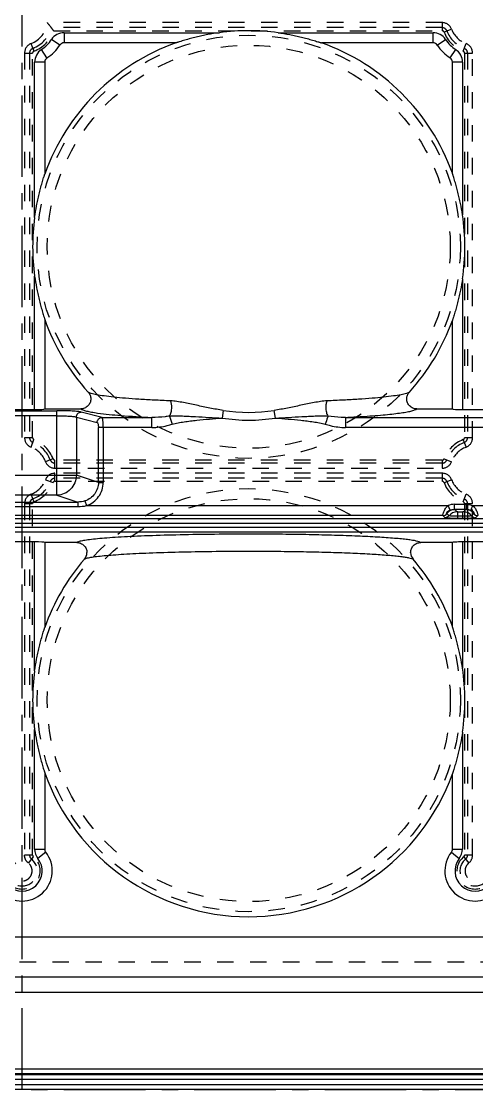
# Model space of a CAD drawing. Header units: millimetres. Extents: x -840 to 1682, y -9216 to -2117.
# Drawn here: x 124.6 to 169.8, y -2617 to -2511 of the extents above; entities that cross this region are included whole.
import ezdxf

# ---------------------------------------------------------------- set-up
doc = ezdxf.new("R2010")
doc.units = ezdxf.units.MM
doc.header["$LTSCALE"] = 16.335
doc.linetypes.add('CENTER', pattern=[0.6, 0.375, -0.075, 0.075, -0.075])
doc.linetypes.add('HIDDEN', pattern=[0.2, 0.1, -0.1])
doc.layers.get('0').update_dxf_attribs({"linetype": 'CONTINUOUS'})
doc.layers.add('DEFAULT_2', color=8, linetype='HIDDEN')

msp = doc.modelspace()

# ---------------------------------------------------------------- linework, layer by layer
at = {"color": 1, "linetype": 'CENTER', "ltscale": 1.320531}
for p, q in [((124.686, -2616.987), (124.686, -2404.675)), ((-26.47, -2616.987, 0), (275.842, -2616.987))]:
    msp.add_line(p, q, dxfattribs=at)
at = {"color": 7, "linetype": 'Continuous'}
for p, q in [((128.444, -2513.306), (127.609, -2512.756)), ((128.862, -2512.081), (144.281, -2512.081)), ((128.862, -2512.081), (128.862, -2513.081)), ((150.091, -2512.081), (165.472, -2512.081)), ((165.472, -2513.081), (165.472, -2512.081)), ((165.889, -2513.306), (166.725, -2512.756)), ((127.161, -2514.59), (126.611, -2513.754)), ((139.979, -2513.081), (128.862, -2513.081)), ((165.472, -2513.081), (154.393, -2513.081)), ((167.173, -2514.59), (167.723, -2513.754)), ((125.936, -2530.427), (125.936, -2515.007)), ((126.936, -2515.007), (125.936, -2515.007)), ((126.936, -2515.007), (126.936, -2526.125)), ((168.398, -2515.007), (167.398, -2515.007)), ((167.398, -2526.018), (167.398, -2515.007)), ((168.398, -2515.007), (168.398, -2530.16)), ((125.936, -2549.492), (125.936, -2536.236)), ((168.398, -2536.502), (168.398, -2549.492)), ((126.936, -2540.538), (126.936, -2549.422)), ((167.398, -2549.422), (167.398, -2540.644)), ((121.22, -2549.6), (128.151, -2549.6)), ((123.436, -2549.492), (125.936, -2549.492)), ((126.936, -2549.422), (130.509, -2549.422)), ((128.151, -2557.991), (128.151, -2549.6)), ((132.624, -2550.266), (130.566, -2549.729)), ((144.658, -2549.576), (144.54, -2550.331)), ((149.832, -2550.331), (149.714, -2549.576)), ((163.863, -2549.422), (167.398, -2549.422)), ((168.398, -2549.492), (170.898, -2549.492)), ((128.151, -2550.098), (121.22, -2550.098)), ((130.083, -2550.228), (132.141, -2550.765)), ((130.083, -2550.228), (130.083, -2555.999)), ((132.624, -2550.266), (137.569, -2550.266)), ((137.569, -2551.264), (137.569, -2550.266)), ((156.803, -2550.266), (173.528, -2550.266)), ((156.803, -2550.266), (156.803, -2551.264)), ((137.569, -2551.264), (132.266, -2551.264)), ((132.266, -2556.711), (132.266, -2551.264)), ((132.749, -2551.264), (132.749, -2556.711)), ((174.527, -2551.264), (156.803, -2551.264)), ((119.289, -2555.999), (130.083, -2555.999)), ((132.266, -2556.711), (130.083, -2555.999)), ((132.266, -2556.711), (132.749, -2556.711)), ((128.151, -2557.991), (121.22, -2557.991)), ((128.151, -2557.991), (130.221, -2558.667)), ((119.15, -2558.667), (130.221, -2558.667)), ((119.15, -2559.115), (130.221, -2559.115)), ((130.221, -2558.667), (130.221, -2559.115)), ((130.929, -2558.551), (131.092, -2559.016)), ((131.092, -2559.016), (166.971, -2559.016)), ((167.162, -2559.47), (166.971, -2559.016)), ((167.591, -2558.89), (168.781, -2558.89)), ((167.591, -2559.39), (167.591, -2558.89)), ((168.781, -2559.39), (167.591, -2559.39)), ((167.865, -2559.629), (167.65, -2559.414)), ((168.721, -2559.414), (168.506, -2559.629)), ((168.781, -2559.39), (168.781, -2558.89)), ((169.4, -2559.016), (169.21, -2559.471)), ((169.4, -2559.016), (173.528, -2559.016)), ((75.589, -2560.307), (173.782, -2560.307)), ((166.452, -2560.015), (82.92, -2560.015)), ((166.452, -2560.015), (166.668, -2560.23)), ((167.067, -2560.03), (166.852, -2559.815)), ((167.949, -2559.633), (168.422, -2559.633)), ((167.949, -2560.294), (167.949, -2559.633)), ((168.422, -2560.074), (167.949, -2560.074)), ((168.422, -2560.294), (167.95, -2560.294)), ((168.422, -2560.294), (168.422, -2559.633)), ((169.52, -2559.815), (169.305, -2560.03)), ((169.704, -2560.23), (169.92, -2560.015)), ((173.782, -2560.806), (75.589, -2560.806)), ((76.15, -2561.157), (173.221, -2561.157)), ((173.221, -2561.657), (76.15, -2561.657)), ((125.936, -2562.627), (123.436, -2562.627)), ((125.936, -2575.427), (125.936, -2562.627)), ((130.12, -2562.68), (126.936, -2562.68)), ((126.936, -2562.68), (126.936, -2571.125)), ((167.398, -2562.68), (164.252, -2562.68)), ((167.398, -2571.018), (167.398, -2562.68)), ((170.898, -2562.627), (168.398, -2562.627)), ((168.398, -2562.627), (168.398, -2575.16)), ((125.936, -2593.11), (125.936, -2581.236)), ((168.398, -2581.502), (168.398, -2593.11)), ((126.936, -2585.538), (126.936, -2593.11)), ((167.398, -2593.11), (167.398, -2585.644)), ((125.936, -2593.11), (126.936, -2593.11)), ((127.043, -2593.419), (126.257, -2594.038)), ((167.291, -2593.419), (168.076, -2594.038)), ((167.398, -2593.11), (168.398, -2593.11)), ((54.686, -2601.831), (194.686, -2601.831)), ((194.686, -2605.831), (54.686, -2605.831)), ((194.686, -2607.331), (54.686, -2607.331)), ((54.686, -2614.935), (194.686, -2614.935)), ((194.686, -2615.435), (54.686, -2615.435)), ((54.686, -2615.49), (194.686, -2615.49)), ((194.686, -2615.989), (54.686, -2615.989)), ((54.686, -2616.488), (194.686, -2616.488)), ((194.686, -2616.987), (54.686, -2616.987))]:
    msp.add_line(p, q, dxfattribs=at)
for centre, radius, start, end in [((124.686, -2510.831), 3.5, 303.36701, 326.63299), ((128.862, -2513.581), 1.5, 90, 146.63299), ((147.186, -2533.331), 21.448, 82.21628, 97.78372), ((165.472, -2513.581), 1.5, 33.36701, 90), ((169.648, -2510.831), 3.5, 213.36701, 236.63299), ((127.436, -2515.007), 1.5, 123.36701, 180), ((147.186, -2533.331), 21.494, 109.59012, 160.40988), ((124.686, -2510.831), 4.5, 303.36701, 326.63299), ((128.862, -2513.581), 0.5, 90, 146.63299), ((147.186, -2533.331), 21.494, 19.89085, 70.40988), ((165.472, -2513.581), 0.5, 33.36701, 90), ((169.648, -2510.831), 4.5, 213.36701, 236.63299), ((166.898, -2515.007), 1.5, 0, 56.63299), ((127.436, -2515.007), 0.5, 123.36701, 180), ((166.898, -2515.007), 0.5, 0, 56.63299), ((147.186, -2533.331), 21.448, 172.21628, 187.78372), ((147.186, -2533.331), 21.448, 351.49761, 8.50239), ((147.186, -2533.331), 21.494, 199.59012, 222.13302), ((147.186, -2533.331), 21.494, 317.86698, 340.10915), ((147.186, -2533.331), 16.44, 261.15388, 278.84612), ((344.174, -2483.423), 215.44, 198.03883, 198.26353), ((147.186, -2533.331), 17.205, 261.15389, 278.84612), ((151.06, -2432.436), 117.971, 272.7902, 273.57719), ((167.654, -2560.415), 1.002, 90.18187, 143.15761), ((168.718, -2560.415), 1.002, 36.84223, 89.81792), ((166.451, -2559.513), 0.501, 270.06267, 323.01742), ((167.869, -2560.63), 1.002, 90.18222, 143.15791), ((168.503, -2560.63), 1.002, 36.83752, 89.8235), ((169.705, -2559.73), 0.501, 216.82973, 269.82352), ((169.919, -2559.515), 0.5, 216.86998, 270.04983), ((130.117, -2563.678), 1.002, 319.28714, 359.79701), ((164.255, -2563.677), 1.002, 180.21605, 220.71026), ((147.186, -2578.331), 21.494, 139.35698, 160.40988), ((147.186, -2578.331), 21.494, 19.89085, 40.64302), ((147.186, -2578.331), 21.448, 172.21628, 187.78372), ((147.186, -2578.331), 21.448, 351.49761, 8.50239), ((147.186, -2578.331), 21.494, 199.59012, 340.10915), ((124.686, -2595.275), 3, 141.78679, 38.21321), ((127.436, -2593.11), 1.5, 180, 218.21321), ((127.436, -2593.11), 0.5, 180, 218.21321), ((169.648, -2595.275), 3, 141.78679, 38.21321), ((166.898, -2593.11), 0.5, 321.78679, 0), ((166.898, -2593.11), 1.5, 321.78679, 360), ((124.686, -2595.275), 2, 141.78679, 38.21321), ((169.648, -2595.275), 2, 141.78679, 38.21321)]:
    msp.add_arc(centre, radius, start, end, dxfattribs=at)
for centre, ratio, start_param, end_param in [((125.936, -2549.422), 0.0699268, -1.5707963, 0), ((168.398, -2549.422), 0.0699268, 3.1415927, 4.712389), ((125.936, -2562.68), 0.0524078, 0, 1.5707963), ((168.398, -2562.68), 0.0524078, 1.5707963, 3.1415927)]:
    msp.add_ellipse(centre, major_axis=(1, 0), ratio=ratio, start_param=start_param, end_param=end_param, dxfattribs=at)
for points, knots in [([(144.281, -2512.081), (143.891, -2512.135), (143.308, -2512.23), (142.536, -2512.388), (141.964, -2512.52), (141.491, -2512.64), (141.119, -2512.742), (140.845, -2512.821), (140.581, -2512.899), (140.368, -2512.964), (140.21, -2513.013), (140.108, -2513.044), (140.037, -2513.067), (139.997, -2513.077), (139.983, -2513.081), (139.979, -2513.081)], [0, 0, 0, 0, 0.2672521, 0.4007301, 0.5338319, 0.6660163, 0.7314024, 0.7959073, 0.8588679, 0.9187894, 0.9465172, 0.9713472, 0.9907663, 0.9970191, 1, 1, 1, 1]), ([(150.091, -2512.081), (150.481, -2512.135), (151.064, -2512.23), (151.835, -2512.388), (152.408, -2512.52), (152.88, -2512.64), (153.253, -2512.742), (153.526, -2512.821), (153.791, -2512.899), (154.003, -2512.964), (154.162, -2513.013), (154.263, -2513.044), (154.334, -2513.067), (154.375, -2513.077), (154.388, -2513.081), (154.393, -2513.081)], [0, 0, 0, 0, 0.2672521, 0.4007301, 0.533832, 0.6660163, 0.7314024, 0.7959073, 0.8588679, 0.9187894, 0.9465172, 0.9713472, 0.9907663, 0.9970191, 1, 1, 1, 1]), ([(125.936, -2530.427), (125.989, -2530.036), (126.085, -2529.453), (126.242, -2528.682), (126.374, -2528.109), (126.495, -2527.637), (126.597, -2527.264), (126.675, -2526.991), (126.753, -2526.726), (126.818, -2526.514), (126.867, -2526.355), (126.898, -2526.254), (126.921, -2526.183), (126.932, -2526.142), (126.936, -2526.129), (126.936, -2526.125)], [0, 0, 0, 0, 0.2672521, 0.4007301, 0.5338319, 0.6660163, 0.7314024, 0.7959073, 0.8588679, 0.9187894, 0.9465172, 0.9713472, 0.9907663, 0.9970191, 1, 1, 1, 1]), ([(168.398, -2530.16), (168.341, -2529.783), (168.242, -2529.22), (168.083, -2528.476), (167.95, -2527.923), (167.83, -2527.468), (167.729, -2527.109), (167.652, -2526.846), (167.574, -2526.591), (167.511, -2526.388), (167.463, -2526.236), (167.433, -2526.14), (167.412, -2526.073), (167.402, -2526.035), (167.398, -2526.022), (167.398, -2526.018)], [0, 0, 0, 0, 0.2680549, 0.4019066, 0.5353352, 0.6677552, 0.7331996, 0.7976963, 0.8605423, 0.9201672, 0.9476326, 0.9720906, 0.9910512, 0.9971062, 1, 1, 1, 1]), ([(125.936, -2536.236), (125.989, -2536.626), (126.085, -2537.21), (126.242, -2537.981), (126.374, -2538.554), (126.495, -2539.026), (126.597, -2539.398), (126.675, -2539.672), (126.753, -2539.937), (126.818, -2540.149), (126.867, -2540.307), (126.898, -2540.409), (126.921, -2540.48), (126.932, -2540.52), (126.936, -2540.534), (126.936, -2540.538)], [0, 0, 0, 0, 0.2672521, 0.4007301, 0.5338319, 0.6660163, 0.7314024, 0.7959074, 0.8588679, 0.9187894, 0.9465172, 0.9713472, 0.9907663, 0.9970191, 1, 1, 1, 1]), ([(168.398, -2536.502), (168.341, -2536.879), (168.242, -2537.442), (168.083, -2538.187), (167.95, -2538.739), (167.83, -2539.195), (167.729, -2539.554), (167.652, -2539.817), (167.574, -2540.072), (167.511, -2540.275), (167.463, -2540.426), (167.433, -2540.522), (167.412, -2540.59), (167.402, -2540.628), (167.398, -2540.64), (167.398, -2540.644)], [0, 0, 0, 0, 0.2680547, 0.4019063, 0.5353348, 0.6677546, 0.7331989, 0.7976955, 0.8605415, 0.9201663, 0.9476319, 0.9720897, 0.9910511, 0.9971062, 1, 1, 1, 1]), ([(139.421, -2548.623), (138.875, -2548.601), (137.83, -2548.555), (136.338, -2548.471), (135.005, -2548.375), (133.852, -2548.269), (132.893, -2548.155), (132.144, -2548.035), (131.656, -2547.926), (131.381, -2547.828), (131.283, -2547.778), (131.246, -2547.751)], [0, 0, 0, 0, 0.1985426, 0.3805825, 0.5432661, 0.684339, 0.8018226, 0.8941066, 0.9601588, 0.9832801, 1, 1, 1, 1]), ([(131.246, -2547.751), (131.328, -2547.841), (131.459, -2548.053), (131.506, -2548.298), (131.507, -2548.42)], [0, 0, 0, 0, 0.499959, 1, 1, 1, 1]), ([(163.126, -2547.751), (163.089, -2547.778), (162.99, -2547.828), (162.716, -2547.926), (162.227, -2548.035), (161.478, -2548.155), (160.52, -2548.269), (159.366, -2548.375), (158.034, -2548.471), (156.542, -2548.555), (155.496, -2548.601), (154.951, -2548.623)], [0, 0, 0, 0, 0.0167199, 0.0398412, 0.1058934, 0.1981774, 0.315661, 0.4567339, 0.6194175, 0.8014574, 1, 1, 1, 1]), ([(162.865, -2548.42), (162.866, -2548.298), (162.912, -2548.053), (163.044, -2547.841), (163.126, -2547.751)], [0, 0, 0, 0, 0.5001343, 1, 1, 1, 1]), ([(131.507, -2548.42), (131.508, -2548.55), (131.457, -2548.814), (131.236, -2549.148), (130.903, -2549.37), (130.639, -2549.422), (130.509, -2549.422)], [0, 0, 0, 0, 0.2499836, 0.4999463, 0.7499558, 1, 1, 1, 1]), ([(144.658, -2549.576), (144.213, -2549.507), (143.327, -2549.344), (142.227, -2549.112), (141.351, -2548.925), (140.7, -2548.794), (140.059, -2548.682), (139.632, -2548.63), (139.421, -2548.622)], [0, 0, 0, 0, 0.253636, 0.5071051, 0.6332358, 0.7581463, 0.8810535, 1, 1, 1, 1]), ([(139.545, -2549.273), (139.545, -2549.155), (139.526, -2548.933), (139.464, -2548.717), (139.421, -2548.623)], [0, 0, 0, 0, 0.5317047, 1, 1, 1, 1]), ([(154.951, -2548.622), (154.74, -2548.63), (154.313, -2548.682), (153.671, -2548.794), (153.02, -2548.925), (152.145, -2549.112), (151.045, -2549.344), (150.159, -2549.507), (149.714, -2549.576)], [0, 0, 0, 0, 0.1189365, 0.2418423, 0.3667554, 0.4928877, 0.746361, 1, 1, 1, 1]), ([(154.951, -2548.623), (154.907, -2548.717), (154.846, -2548.933), (154.827, -2549.155), (154.827, -2549.273)], [0, 0, 0, 0, 0.4682953, 1, 1, 1, 1]), ([(163.863, -2549.422), (163.732, -2549.422), (163.469, -2549.37), (163.136, -2549.148), (162.914, -2548.814), (162.864, -2548.55), (162.865, -2548.42)], [0, 0, 0, 0, 0.2500528, 0.5000632, 0.7500283, 1, 1, 1, 1]), ([(130.566, -2549.729), (130.521, -2549.717), (130.409, -2549.698), (130.112, -2549.662), (129.62, -2549.63), (128.927, -2549.605), (128.419, -2549.599), (128.151, -2549.6)], [0, 0, 0, 0, 0.0577693, 0.1404508, 0.3709418, 0.6678118, 1, 1, 1, 1]), ([(130.083, -2550.228), (130.085, -2550.102), (130.187, -2549.844), (130.443, -2549.731), (130.566, -2549.729)], [0, 0, 0, 0, 0.5055586, 1, 1, 1, 1]), ([(130.509, -2549.422), (130.574, -2549.469), (130.765, -2549.548), (131.119, -2549.646), (131.606, -2549.743), (131.975, -2549.8), (132.181, -2549.829)], [0, 0, 0, 0, 0.1392694, 0.3520075, 0.639377, 1, 1, 1, 1]), ([(132.181, -2549.829), (132.945, -2549.937), (134.74, -2550.107), (136.539, -2550.216), (137.569, -2550.266)], [0, 0, 0, 0, 0.4280685, 1, 1, 1, 1]), ([(139.324, -2550.136), (139.402, -2550.023), (139.51, -2549.735), (139.545, -2549.435), (139.545, -2549.273)], [0, 0, 0, 0, 0.4596432, 1, 1, 1, 1]), ([(154.827, -2549.273), (154.827, -2549.435), (154.861, -2549.735), (154.97, -2550.023), (155.047, -2550.136)], [0, 0, 0, 0, 0.5403547, 1, 1, 1, 1]), ([(158.421, -2550.176), (159.119, -2550.132), (160.111, -2550.06), (161.354, -2549.936), (162.111, -2549.844), (162.741, -2549.748), (163.24, -2549.65), (163.602, -2549.55), (163.796, -2549.47), (163.863, -2549.422)], [0, 0, 0, 0, 0.3804196, 0.5407771, 0.6793798, 0.7951808, 0.887403, 0.9555625, 1, 1, 1, 1]), ([(128.151, -2550.098), (128.366, -2550.098), (128.772, -2550.104), (129.327, -2550.129), (129.721, -2550.161), (129.958, -2550.197), (130.047, -2550.216), (130.083, -2550.228)], [0, 0, 0, 0, 0.3320431, 0.6286995, 0.8590767, 0.9417571, 1, 1, 1, 1]), ([(132.141, -2550.765), (132.144, -2550.639), (132.245, -2550.381), (132.501, -2550.269), (132.624, -2550.266)], [0, 0, 0, 0, 0.5055712, 1, 1, 1, 1]), ([(132.141, -2550.765), (132.163, -2550.771), (132.203, -2550.827), (132.236, -2550.934), (132.261, -2551.087), (132.266, -2551.202), (132.266, -2551.264)], [0, 0, 0, 0, 0.1266778, 0.3470021, 0.6499971, 1, 1, 1, 1]), ([(132.749, -2551.264), (132.749, -2551.141), (132.743, -2550.913), (132.723, -2550.643), (132.697, -2550.465), (132.677, -2550.369), (132.655, -2550.306), (132.636, -2550.272), (132.624, -2550.266)], [0, 0, 0, 0, 0.3621063, 0.6740398, 0.797636, 0.8943392, 0.9615353, 1, 1, 1, 1]), ([(139.324, -2550.136), (139.178, -2550.16), (138.596, -2550.243), (138.007, -2550.275), (137.569, -2550.266)], [0, 0, 0, 0, 0.2529661, 1, 1, 1, 1]), ([(137.569, -2551.264), (138.08, -2551.264), (138.767, -2551.179), (139.424, -2550.992), (139.587, -2550.939)], [0, 0, 0, 0, 0.7496032, 1, 1, 1, 1]), ([(139.324, -2550.137), (139.428, -2550.125), (139.64, -2550.119), (139.96, -2550.115), (140.283, -2550.116), (140.717, -2550.128), (141.262, -2550.15), (142.135, -2550.197), (143.227, -2550.263), (144.102, -2550.312), (144.54, -2550.331)], [0, 0, 0, 0, 0.0602949, 0.1216784, 0.1837314, 0.2460349, 0.3711525, 0.4966675, 0.7482224, 1, 1, 1, 1]), ([(139.587, -2550.941), (139.68, -2550.909), (139.873, -2550.86), (140.27, -2550.777), (140.78, -2550.697), (141.399, -2550.614), (142.232, -2550.52), (143.279, -2550.422), (144.119, -2550.359), (144.54, -2550.331)], [0, 0, 0, 0, 0.0588837, 0.1193484, 0.243262, 0.3684963, 0.4943036, 0.7468201, 1, 1, 1, 1]), ([(149.832, -2550.331), (150.269, -2550.309), (151.144, -2550.265), (152.237, -2550.197), (153.109, -2550.15), (153.654, -2550.128), (154.088, -2550.116), (154.411, -2550.114), (154.731, -2550.119), (154.943, -2550.125), (155.047, -2550.137)], [0, 0, 0, 0, 0.2517823, 0.5033388, 0.6288513, 0.7539728, 0.8162741, 0.8783104, 0.9397326, 1, 1, 1, 1]), ([(149.832, -2550.331), (150.253, -2550.359), (151.093, -2550.422), (152.141, -2550.521), (152.975, -2550.615), (153.595, -2550.698), (154.105, -2550.778), (154.5, -2550.86), (154.692, -2550.909), (154.784, -2550.94)], [0, 0, 0, 0, 0.2533793, 0.5060914, 0.6319981, 0.7573229, 0.8813502, 0.9416331, 1, 1, 1, 1]), ([(155.047, -2550.137), (155.03, -2550.187), (154.942, -2550.455), (154.855, -2550.722), (154.784, -2550.939)], [0, 0, 0, 0, 0.1891415, 1, 1, 1, 1]), ([(154.784, -2550.939), (154.947, -2550.992), (155.604, -2551.179), (156.291, -2551.264), (156.803, -2551.264)], [0, 0, 0, 0, 0.2503917, 1, 1, 1, 1]), ([(156.803, -2550.266), (156.658, -2550.269), (156.071, -2550.266), (155.484, -2550.208), (155.047, -2550.136)], [0, 0, 0, 0, 0.2466728, 1, 1, 1, 1]), ([(130.083, -2555.999), (130.077, -2556.255), (129.969, -2556.77), (129.539, -2557.423), (128.905, -2557.871), (128.4, -2557.985), (128.151, -2557.991)], [0, 0, 0, 0, 0.2527513, 0.5049242, 0.754238, 1, 1, 1, 1]), ([(132.266, -2556.711), (132.268, -2557.109), (132.006, -2557.929), (131.307, -2558.421), (130.929, -2558.551)], [0, 0, 0, 0, 0.4985858, 1, 1, 1, 1]), ([(131.092, -2559.016), (131.33, -2558.932), (131.782, -2558.694), (132.322, -2558.151), (132.67, -2557.469), (132.749, -2556.963), (132.749, -2556.711)], [0, 0, 0, 0, 0.2500529, 0.500068, 0.7500279, 1, 1, 1, 1]), ([(166.452, -2560.015), (166.45, -2560.011), (166.45, -2560), (166.451, -2559.979), (166.455, -2559.947), (166.466, -2559.885), (166.489, -2559.785), (166.532, -2559.644), (166.599, -2559.484), (166.73, -2559.258), (166.867, -2559.104), (166.971, -2559.016)], [0, 0, 0, 0, 0.0095279, 0.028228, 0.0561869, 0.0931435, 0.192424, 0.3216461, 0.4746707, 0.6437047, 1, 1, 1, 1]), ([(166.852, -2559.815), (166.849, -2559.813), (166.845, -2559.801), (166.844, -2559.765), (166.853, -2559.707), (166.891, -2559.631), (166.965, -2559.568), (167.059, -2559.513), (167.127, -2559.483), (167.162, -2559.47)], [0, 0, 0, 0, 0.0222288, 0.064444, 0.2204452, 0.3573831, 0.5611981, 0.7818479, 1, 1, 1, 1]), ([(167.65, -2559.414), (167.648, -2559.411), (167.63, -2559.399), (167.608, -2559.394), (167.591, -2559.39)], [0, 0, 0, 0, 0.1562133, 1, 1, 1, 1]), ([(168.781, -2559.39), (168.774, -2559.391), (168.753, -2559.397), (168.731, -2559.404), (168.721, -2559.414)], [0, 0, 0, 0, 0.3556612, 1, 1, 1, 1]), ([(169.21, -2559.47), (169.244, -2559.483), (169.312, -2559.513), (169.407, -2559.568), (169.481, -2559.631), (169.519, -2559.707), (169.528, -2559.765), (169.527, -2559.801), (169.523, -2559.813), (169.52, -2559.815)], [0, 0, 0, 0, 0.2180196, 0.4382737, 0.6424046, 0.78023, 0.9356886, 0.9777985, 1, 1, 1, 1]), ([(169.4, -2559.016), (169.505, -2559.104), (169.642, -2559.258), (169.772, -2559.485), (169.839, -2559.645), (169.883, -2559.785), (169.906, -2559.885), (169.916, -2559.947), (169.921, -2559.979), (169.922, -2560), (169.922, -2560.011), (169.92, -2560.015)], [0, 0, 0, 0, 0.3565989, 0.5255132, 0.6787638, 0.8078897, 0.9070026, 0.9438797, 0.9717622, 0.9904672, 1, 1, 1, 1]), ([(167.95, -2560.294), (167.791, -2560.294), (167.56, -2560.292), (167.265, -2560.284), (167.076, -2560.277), (166.918, -2560.268), (166.798, -2560.257), (166.721, -2560.248), (166.683, -2560.238), (166.671, -2560.234), (166.668, -2560.23)], [0, 0, 0, 0, 0.3700429, 0.538497, 0.6875436, 0.8119488, 0.9074363, 0.9704806, 0.9893804, 1, 1, 1, 1]), ([(167.949, -2560.074), (167.84, -2560.074), (167.681, -2560.072), (167.478, -2560.067), (167.348, -2560.062), (167.24, -2560.055), (167.156, -2560.049), (167.103, -2560.04), (167.073, -2560.036), (167.067, -2560.03)], [0, 0, 0, 0, 0.37001, 0.5385024, 0.6875413, 0.8118319, 0.9072853, 0.9705228, 1, 1, 1, 1]), ([(167.949, -2559.633), (167.939, -2559.633), (167.92, -2559.633), (167.895, -2559.632), (167.878, -2559.63), (167.867, -2559.631), (167.865, -2559.629)], [0, 0, 0, 0, 0.3603687, 0.6737862, 0.9001245, 1, 1, 1, 1]), ([(168.506, -2559.629), (168.504, -2559.631), (168.494, -2559.63), (168.477, -2559.632), (168.451, -2559.633), (168.432, -2559.633), (168.422, -2559.633)], [0, 0, 0, 0, 0.0998736, 0.3262089, 0.6396259, 1, 1, 1, 1]), ([(169.304, -2560.03), (169.298, -2560.036), (169.269, -2560.04), (169.216, -2560.049), (169.132, -2560.055), (169.024, -2560.062), (168.893, -2560.067), (168.69, -2560.072), (168.532, -2560.074), (168.422, -2560.074)], [0, 0, 0, 0, 0.0292857, 0.0923867, 0.1879045, 0.3123134, 0.4613687, 0.6298512, 1, 1, 1, 1]), ([(169.704, -2560.23), (169.695, -2560.239), (169.652, -2560.245), (169.575, -2560.258), (169.453, -2560.267), (169.296, -2560.277), (169.106, -2560.284), (168.812, -2560.292), (168.581, -2560.294), (168.422, -2560.294)], [0, 0, 0, 0, 0.0296319, 0.0923516, 0.1877508, 0.3122422, 0.4613334, 0.6298126, 1, 1, 1, 1]), ([(150.526, -2561.87), (149.328, -2561.858), (146.935, -2561.847), (143.405, -2561.869), (140.043, -2561.928), (137.415, -2562.008), (135.508, -2562.092), (134.263, -2562.159), (133.162, -2562.232), (132.217, -2562.311), (131.438, -2562.394), (130.835, -2562.479), (130.444, -2562.556), (130.226, -2562.625), (130.149, -2562.66), (130.12, -2562.68)], [0, 0, 0, 0, 0.1757115, 0.3508713, 0.5177126, 0.6688434, 0.7363896, 0.7975809, 0.8517305, 0.8982594, 0.9366534, 0.9665375, 0.9876396, 0.9948902, 1, 1, 1, 1]), ([(130.12, -2562.68), (130.25, -2562.68), (130.513, -2562.732), (130.846, -2562.954), (131.069, -2563.288), (131.119, -2563.551), (131.119, -2563.681)], [0, 0, 0, 0, 0.2500212, 0.5000408, 0.7500193, 1, 1, 1, 1]), ([(164.252, -2562.68), (164.202, -2562.647), (164.056, -2562.593), (163.781, -2562.525), (163.397, -2562.459), (162.908, -2562.392), (162.316, -2562.328), (161.332, -2562.24), (159.878, -2562.142), (157.893, -2562.045), (155.627, -2561.965), (153.14, -2561.905), (151.415, -2561.88), (150.526, -2561.87)], [0, 0, 0, 0, 0.0129257, 0.0334709, 0.0617446, 0.0976533, 0.1409857, 0.1914997, 0.3127318, 0.4582485, 0.6242265, 0.8064626, 1, 1, 1, 1]), ([(163.253, -2563.681), (163.252, -2563.551), (163.304, -2563.288), (163.525, -2562.954), (163.858, -2562.732), (164.121, -2562.68), (164.252, -2562.68)], [0, 0, 0, 0, 0.2499662, 0.4998712, 0.7499574, 1, 1, 1, 1]), ([(130.876, -2564.331), (130.903, -2564.312), (130.977, -2564.279), (131.183, -2564.213), (131.555, -2564.139), (132.13, -2564.057), (132.873, -2563.978), (133.776, -2563.903), (134.828, -2563.832), (136.019, -2563.768), (137.842, -2563.688), (140.354, -2563.611), (143.569, -2563.555), (146.945, -2563.533), (149.232, -2563.544), (150.378, -2563.556)], [0, 0, 0, 0, 0.0050522, 0.0122487, 0.0332581, 0.063072, 0.1014181, 0.1479196, 0.2020624, 0.2632621, 0.3308325, 0.4820326, 0.6489619, 0.8242048, 1, 1, 1, 1]), ([(150.378, -2563.556), (151.228, -2563.565), (152.878, -2563.589), (155.257, -2563.647), (157.424, -2563.724), (159.321, -2563.816), (160.711, -2563.91), (161.651, -2563.994), (162.217, -2564.056), (162.683, -2564.119), (163.049, -2564.183), (163.31, -2564.248), (163.449, -2564.299), (163.495, -2564.331)], [0, 0, 0, 0, 0.1937111, 0.3760284, 0.5421467, 0.6877154, 0.808955, 0.8594513, 0.9027421, 0.9385829, 0.9667688, 0.9872028, 1, 1, 1, 1]), ([(125.936, -2575.427), (125.989, -2575.036), (126.085, -2574.453), (126.242, -2573.682), (126.374, -2573.109), (126.495, -2572.637), (126.597, -2572.264), (126.675, -2571.991), (126.753, -2571.726), (126.818, -2571.514), (126.867, -2571.355), (126.898, -2571.254), (126.921, -2571.183), (126.932, -2571.142), (126.936, -2571.129), (126.936, -2571.125)], [0, 0, 0, 0, 0.2672521, 0.4007301, 0.5338319, 0.6660163, 0.7314024, 0.7959073, 0.8588679, 0.9187894, 0.9465172, 0.9713472, 0.9907663, 0.9970191, 1, 1, 1, 1]), ([(168.398, -2575.16), (168.341, -2574.783), (168.242, -2574.22), (168.083, -2573.476), (167.95, -2572.923), (167.83, -2572.468), (167.729, -2572.109), (167.652, -2571.846), (167.574, -2571.591), (167.511, -2571.388), (167.463, -2571.236), (167.433, -2571.14), (167.412, -2571.073), (167.402, -2571.035), (167.398, -2571.022), (167.398, -2571.018)], [0, 0, 0, 0, 0.2680549, 0.4019066, 0.5353352, 0.6677552, 0.7331996, 0.7976963, 0.8605423, 0.9201672, 0.9476326, 0.9720906, 0.9910512, 0.9971062, 1, 1, 1, 1]), ([(125.936, -2581.236), (125.989, -2581.626), (126.085, -2582.21), (126.242, -2582.981), (126.374, -2583.554), (126.495, -2584.026), (126.597, -2584.398), (126.675, -2584.672), (126.753, -2584.937), (126.818, -2585.149), (126.867, -2585.307), (126.898, -2585.409), (126.921, -2585.48), (126.932, -2585.52), (126.936, -2585.534), (126.936, -2585.538)], [0, 0, 0, 0, 0.2672521, 0.4007301, 0.5338319, 0.6660163, 0.7314024, 0.7959074, 0.8588679, 0.9187894, 0.9465172, 0.9713472, 0.9907663, 0.9970191, 1, 1, 1, 1]), ([(168.398, -2581.502), (168.341, -2581.879), (168.242, -2582.442), (168.083, -2583.187), (167.95, -2583.739), (167.83, -2584.195), (167.729, -2584.554), (167.652, -2584.817), (167.574, -2585.072), (167.511, -2585.275), (167.463, -2585.426), (167.433, -2585.522), (167.412, -2585.59), (167.402, -2585.628), (167.398, -2585.64), (167.398, -2585.644)], [0, 0, 0, 0, 0.2680547, 0.4019063, 0.5353348, 0.6677546, 0.7331989, 0.7976955, 0.8605415, 0.9201663, 0.9476319, 0.9720897, 0.9910511, 0.9971062, 1, 1, 1, 1])]:
    msp.add_open_spline(points, degree=3, knots=knots, dxfattribs=at)
for points in [[(130.929, -2558.551), (130.703, -2558.629), (130.46, -2558.668), (130.221, -2558.667)], [(130.221, -2559.115), (130.513, -2559.114), (130.808, -2559.083), (131.092, -2559.016)], [(167.591, -2558.89), (167.38, -2558.89), (167.166, -2558.934), (166.971, -2559.016)], [(167.162, -2559.47), (167.298, -2559.418), (167.445, -2559.389), (167.591, -2559.39)], [(168.781, -2558.89), (168.992, -2558.89), (169.206, -2558.935), (169.4, -2559.016)], [(168.781, -2559.39), (168.926, -2559.389), (169.074, -2559.418), (169.21, -2559.47)], [(167.067, -2560.03), (166.978, -2560.149), (166.817, -2560.23), (166.668, -2560.23)]]:
    msp.add_open_spline(points, degree=3, dxfattribs=at)
at = {"layer": 'DEFAULT_2', "color": 8, "linetype": 'HIDDEN'}
for p, q in [((166.379, -2511.081), (127.172, -2511.081)), ((166.379, -2511.581), (127.591, -2511.581)), ((166.379, -2511.081), (166.379, -2511.881)), ((166.846, -2511.903), (167.313, -2511.724)), ((127.814, -2511.881), (166.379, -2511.881)), ((166.569, -2512.02), (166.846, -2511.903)), ((125.757, -2513.633), (125.579, -2513.166)), ((125.874, -2513.91), (125.757, -2513.633)), ((168.469, -2513.914), (168.755, -2513.166)), ((124.936, -2514.1), (124.936, -2552.285)), ((124.936, -2514.1), (125.736, -2514.1)), ((125.436, -2514.1), (125.436, -2552.285)), ((125.736, -2552.274), (125.736, -2514.1)), ((168.598, -2514.1), (169.398, -2514.1)), ((168.598, -2514.112), (168.598, -2552.285)), ((168.898, -2514.1), (168.898, -2552.285)), ((169.398, -2552.285), (169.398, -2514.1)), ((125.736, -2552.285), (124.936, -2552.285)), ((125.579, -2553.219), (125.864, -2552.472)), ((168.46, -2552.476), (168.576, -2552.752)), ((168.576, -2552.752), (168.755, -2553.219)), ((169.398, -2552.285), (168.598, -2552.285)), ((127.488, -2554.483), (127.021, -2554.662)), ((127.765, -2554.366), (127.488, -2554.483)), ((166.367, -2554.505), (127.955, -2554.505)), ((127.955, -2555.305), (127.955, -2554.505)), ((166.379, -2554.805), (127.955, -2554.805)), ((127.955, -2555.305), (166.379, -2555.305)), ((166.379, -2554.505), (166.379, -2555.305)), ((166.565, -2554.376), (167.313, -2554.662)), ((166.379, -2555.805), (127.955, -2555.805)), ((127.955, -2556.605), (127.955, -2555.805)), ((166.379, -2556.305), (127.955, -2556.305)), ((166.379, -2555.805), (166.379, -2556.605)), ((127.021, -2556.447), (127.768, -2556.733)), ((127.967, -2556.605), (166.379, -2556.605)), ((166.569, -2556.743), (166.846, -2556.626)), ((166.846, -2556.626), (167.313, -2556.447)), ((125.757, -2558.357), (125.579, -2557.89)), ((125.874, -2558.634), (125.757, -2558.357)), ((168.469, -2558.637), (168.755, -2557.89)), ((124.936, -2558.824), (125.736, -2558.824)), ((124.936, -2558.824), (124.936, -2593.712)), ((125.436, -2558.824), (125.436, -2593.714)), ((125.736, -2593.714), (125.736, -2558.824)), ((168.598, -2558.824), (169.398, -2558.824)), ((168.598, -2558.836), (168.598, -2593.714)), ((168.898, -2558.824), (168.898, -2593.714)), ((169.398, -2593.714), (169.398, -2558.824)), ((125.736, -2593.714), (124.936, -2593.714)), ((125.311, -2594.494), (125.811, -2593.87)), ((168.523, -2593.87), (169.023, -2594.494)), ((169.398, -2593.714), (168.598, -2593.714)), ((194.686, -2604.331), (54.686, -2604.331)), ((54.686, -2616.931), (194.686, -2616.931))]:
    msp.add_line(p, q, dxfattribs=at)
for centre, radius in [((147.186, -2533.331), 21), ((147.186, -2533.331), 20), ((147.186, -2578.331), 21), ((147.186, -2578.331), 20)]:
    msp.add_circle(centre, radius, dxfattribs=at)
for centre, radius, start, end in [((124.686, -2510.831), 2.5, 290.92483, 354.25715), ((124.686, -2510.831), 3, 290.92483, 345.52249), ((119.158, -2518.104), 10.661, 35.71234, 37.72385), ((166.379, -2512.081), 1, 20.92483, 90), ((166.379, -2512.081), 0.5, 20.92483, 90), ((169.648, -2510.831), 2.5, 200.92483, 249.07517), ((124.686, -2510.831), 3.3, 291.01342, 341.447), ((169.648, -2510.831), 3.3, 201.01342, 249.07517), ((169.648, -2510.831), 3, 200.92483, 249.07517), ((125.936, -2514.1), 1, 110.92483, 180), ((125.936, -2514.1), 0.5, 110.92483, 180), ((168.398, -2514.1), 0.5, 360, 69.07517), ((168.398, -2514.1), 1, 0, 69.07517), ((125.936, -2552.285), 1, 180, 249.07517), ((125.936, -2552.285), 0.5, 180, 249.07517), ((124.686, -2555.555), 2.5, 20.92483, 69.07517), ((124.686, -2555.555), 3, 20.92483, 69.07517), ((124.686, -2555.555), 3.3, 21.01342, 69.07517), ((169.648, -2555.555), 3.3, 111.01342, 159.07517), ((169.648, -2555.555), 3, 110.92483, 159.07517), ((169.648, -2555.555), 2.5, 110.92483, 159.07517), ((168.398, -2552.285), 0.5, 290.92483, 0), ((168.398, -2552.285), 1, 290.92483, 360), ((127.955, -2554.305), 1, 200.92483, 270), ((127.955, -2554.305), 0.5, 200.92483, 270), ((166.379, -2554.305), 0.5, 270, 339.07517), ((166.379, -2554.305), 1, 270, 339.07517), ((127.955, -2556.805), 1, 90, 159.07517), ((127.955, -2556.805), 0.5, 90, 159.07517), ((166.379, -2556.805), 1, 20.92483, 90), ((166.379, -2556.805), 0.5, 20.92483, 90), ((124.686, -2555.555), 2.5, 290.92483, 339.07517), ((124.686, -2555.555), 3, 290.92483, 339.07517), ((124.686, -2555.555), 3.3, 291.01342, 339.07517), ((169.648, -2555.555), 3.3, 201.01342, 249.07517), ((169.648, -2555.555), 3, 200.92483, 249.07517), ((169.648, -2555.555), 2.5, 200.92483, 249.07517), ((125.936, -2558.824), 1, 110.92483, 180), ((125.936, -2558.824), 0.5, 110.92483, 180), ((168.398, -2558.824), 0.5, 0, 69.07517), ((168.398, -2558.824), 1, 0, 69.07517), ((124.686, -2595.275), 1.8, 128.68219, 51.31781), ((124.686, -2595.275), 1.5, 128.68219, 51.31781), ((125.936, -2593.714), 0.5, 180, 231.31781), ((125.936, -2593.714), 0.2, 180, 231.31781), ((169.648, -2595.275), 1.8, 128.68219, 51.31781), ((169.648, -2595.275), 1.5, 128.68219, 51.31781), ((168.398, -2593.714), 0.2, 308.68219, 0), ((168.398, -2593.714), 0.5, 308.68219, 0), ((168.402, -2593.715), 0.995, 308.71054, 0.06844), ((124.686, -2595.275), 1, 277.62704, 308.68219)]:
    msp.add_arc(centre, radius, start, end, dxfattribs=at)
for points, knots in [([(127.173, -2511.081), (127.223, -2511.137), (127.367, -2511.3), (127.503, -2511.469), (127.591, -2511.581)], [0, 0, 0, 0, 0.3444982, 1, 1, 1, 1]), ([(166.567, -2512.015), (166.555, -2511.976), (166.501, -2511.907), (166.419, -2511.881), (166.379, -2511.881)], [0, 0, 0, 0, 0.4998167, 1, 1, 1, 1]), ([(125.869, -2513.912), (125.831, -2513.924), (125.762, -2513.978), (125.736, -2514.06), (125.736, -2514.1)], [0, 0, 0, 0, 0.4998167, 1, 1, 1, 1]), ([(168.598, -2514.112), (168.6, -2514.071), (168.578, -2513.984), (168.508, -2513.928), (168.469, -2513.914)], [0, 0, 0, 0, 0.4999602, 1, 1, 1, 1]), ([(125.736, -2552.274), (125.734, -2552.315), (125.756, -2552.401), (125.826, -2552.457), (125.864, -2552.472)], [0, 0, 0, 0, 0.4999602, 1, 1, 1, 1]), ([(168.464, -2552.474), (168.503, -2552.461), (168.572, -2552.408), (168.598, -2552.326), (168.598, -2552.285)], [0, 0, 0, 0, 0.4998167, 1, 1, 1, 1]), ([(127.766, -2554.371), (127.779, -2554.41), (127.832, -2554.479), (127.915, -2554.505), (127.955, -2554.505)], [0, 0, 0, 0, 0.4998167, 1, 1, 1, 1]), ([(166.367, -2554.505), (166.408, -2554.507), (166.495, -2554.485), (166.551, -2554.415), (166.565, -2554.376)], [0, 0, 0, 0, 0.4999602, 1, 1, 1, 1]), ([(127.967, -2556.605), (127.925, -2556.602), (127.839, -2556.625), (127.783, -2556.694), (127.768, -2556.733)], [0, 0, 0, 0, 0.4999602, 1, 1, 1, 1]), ([(166.567, -2556.738), (166.555, -2556.7), (166.501, -2556.631), (166.419, -2556.605), (166.379, -2556.605)], [0, 0, 0, 0, 0.4998167, 1, 1, 1, 1]), ([(125.869, -2558.635), (125.831, -2558.648), (125.762, -2558.701), (125.736, -2558.783), (125.736, -2558.824)], [0, 0, 0, 0, 0.4998167, 1, 1, 1, 1]), ([(168.598, -2558.836), (168.6, -2558.794), (168.578, -2558.708), (168.508, -2558.652), (168.469, -2558.637)], [0, 0, 0, 0, 0.4999602, 1, 1, 1, 1]), ([(124.063, -2594.491), (123.897, -2594.625), (123.644, -2595.012), (123.699, -2595.695), (124.153, -2596.208), (124.607, -2596.295), (124.819, -2596.266)], [0, 0, 0, 0, 0.2501076, 0.5000262, 0.7499522, 1, 1, 1, 1]), ([(125.303, -2594.486), (125.189, -2594.394), (125, -2594.155), (124.936, -2593.858), (124.936, -2593.712)], [0, 0, 0, 0, 0.4998753, 1, 1, 1, 1]), ([(125.311, -2596.056), (125.427, -2595.963), (125.62, -2595.72), (125.72, -2595.269), (125.615, -2594.819), (125.419, -2594.579), (125.303, -2594.486)], [0, 0, 0, 0, 0.250023, 0.4999614, 0.7499095, 1, 1, 1, 1]), ([(169.025, -2594.492), (168.935, -2594.563), (168.78, -2594.739), (168.607, -2595.168), (168.687, -2595.779), (169.143, -2596.192), (169.594, -2596.293), (169.828, -2596.265), (169.937, -2596.232)], [0, 0, 0, 0, 0.1258467, 0.2519455, 0.5000042, 0.7480695, 0.8741618, 1, 1, 1, 1])]:
    msp.add_open_spline(points, degree=3, knots=knots, dxfattribs=at)

doc.saveas('drawing.dxf')
